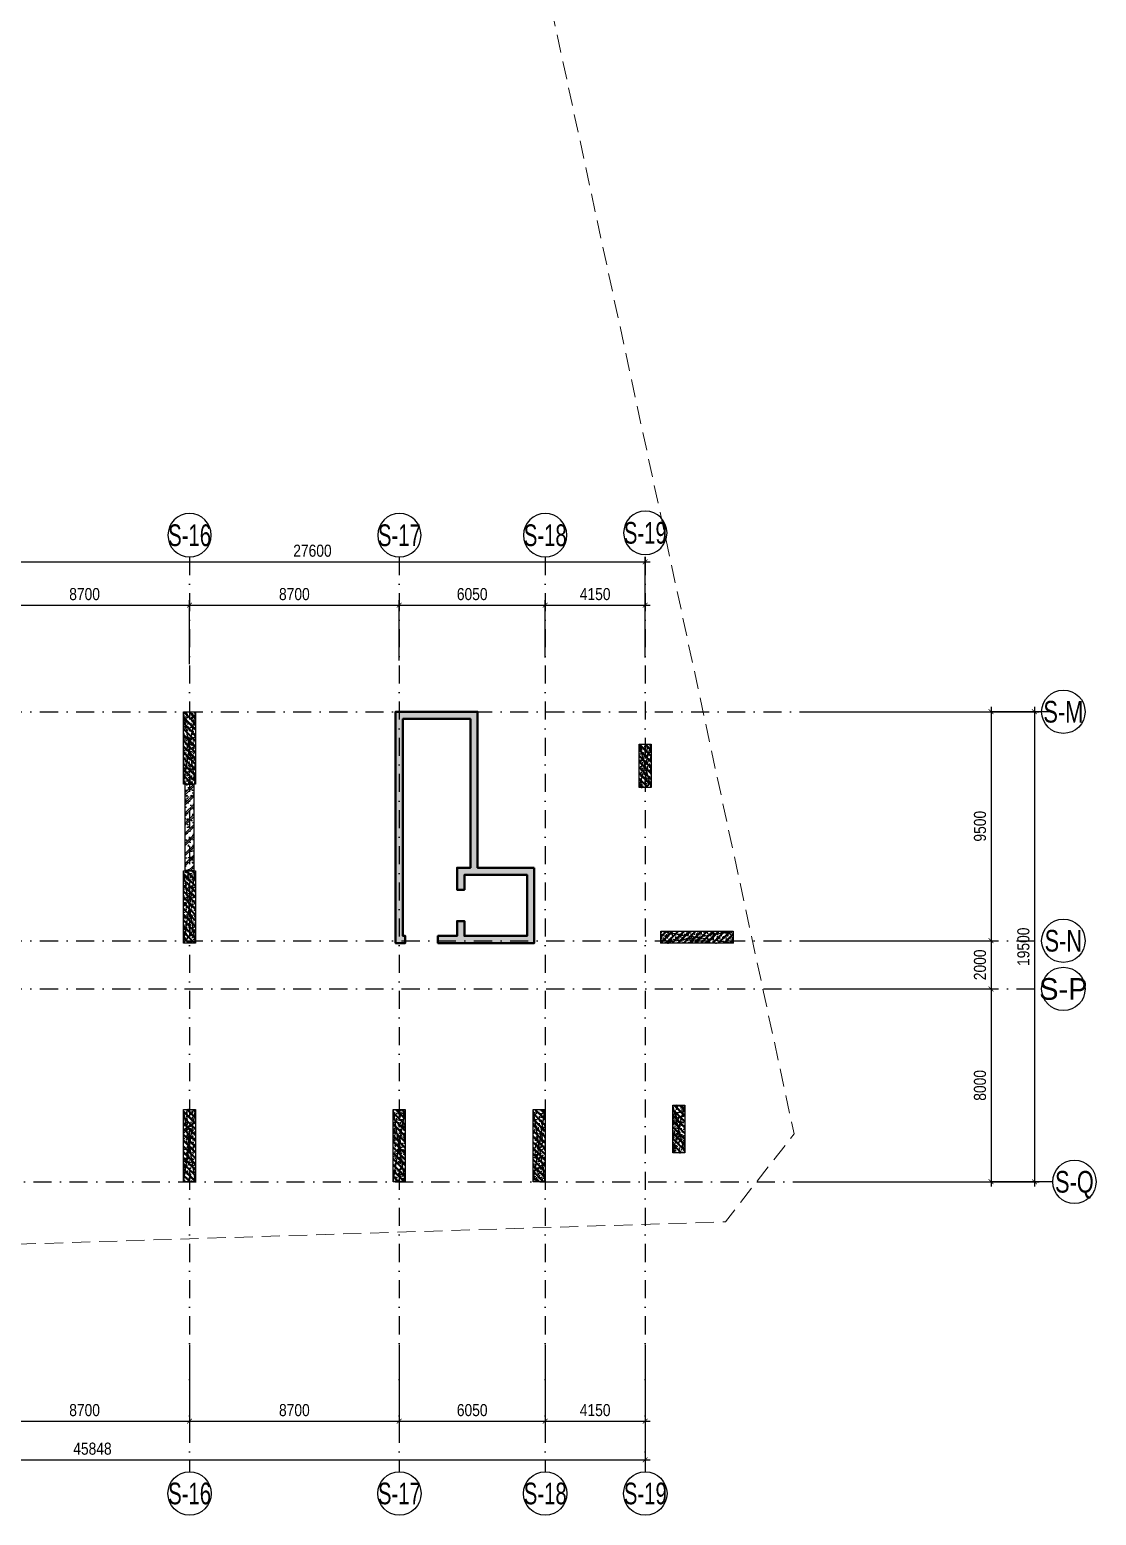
# Model space of a CAD drawing. Header units: millimetres. Extents: x -185400 to 961535, y -14070 to 330824.
# Drawn here: x -31849 to 12385, y -6264 to 55363 of the extents above; entities that cross this region are included whole.
import ezdxf
from ezdxf.enums import TextEntityAlignment as Align

# ---------------------------------------------------------------- set-up
doc = ezdxf.new("R2010")
doc.units = ezdxf.units.MM
doc.header["$LTSCALE"] = 300
doc.header["$MEASUREMENT"] = 0
doc.set_wipeout_variables(frame=1)
doc.linetypes.add('DASHDOT', pattern=[1, 0.5, -0.25, 0, -0.25])
doc.linetypes.add('HIDDEN', pattern=[0.375, 0.25, -0.125])
for name, color, linetype in [('AUDIT_I_220805193045-1', 50, 'Continuous'), ('AUDIT_I_220807103235-17', 50, 'Continuous'), ('KC2-COLUMN', 2, 'Continuous'), ('KC2-HATCH', 252, 'Continuous'), ('KT-Dim', 8, 'Continuous'), ('KT-Kich thuoc', 9, 'Continuous'), ('KT-Luoi truc South Tower', 8, 'DASHDOT'), ('ST_MBDV Cot vach 220805$0$AUDIT_I_220805193045-5', 6, 'Continuous'), ('ST_MBDV Cot vach 220805$0$IDEA - dim', 251, 'Continuous'), ('TNG', 50, 'Continuous')]:
    doc.layers.add(name, color=color, linetype=linetype)
doc.layers.add('KT-Chi gioi XD', color=7, linetype='HIDDEN', true_color=0x0066cc)
doc.layers.add('ST_MBDV Cot vach 220805$0$KT-Net cot vach', color=6, linetype='Continuous', lineweight=50)
doc.styles.add('Arial Narrow', font='ARIALN.TTF')
doc.styles.add('HBA-Text', font='GOTHIC.TTF')
doc.dimstyles.new('ccu12-200', dxfattribs={"dimscale": 200, "dimtxt": 2.5, "dimasz": 1, "dimexe": 1, "dimexo": 2, "dimgap": 1, "dimtad": 1, "dimdec": 0, "dimdsep": 46, "dimtxsty": 'Arial Narrow', "dimblk": 'ARCHTICK', "dimcen": -1, "dimdle": 1, "dimclrd": 256, "dimclre": 256, "dimclrt": 3, "dimadec": 0, "dimazin": 2, "dimtfac": 0.1, "dimtdec": 0, "dimtmove": 0, "dimatfit": 1, "dimldrblk": 'ARCHTICK', "dimfxl": 1, "dimtvp": 0.833333, "dimtolj": 1, "dimtzin": 12, "dimarcsym": 0})

# ---------------------------------------------------------------- blocks, each defined once
blk = doc.blocks.new('_ARCHTICK')
at = {"color": 0, "linetype": 'ByBlock', "const_width": 0.15}
blk.add_lwpolyline([(-0.5, -0.5), (0.5, 0.5)], dxfattribs=at)
blk = doc.blocks.new('*D67')
at = {"layer": 'Defpoints', "color": 0, "transparency": 16777216}
for p in [(-52171, 1204), (-6323, 1204), (-6323, -3959)]:
    blk.add_point(p, dxfattribs=at)
at = {"layer": 'KT-Kich thuoc', "lineweight": -2, "transparency": 16777216}
for p, q in [((-52171, 804), (-52171, -4159)), ((-6323, 804), (-6323, -4159)), ((-52371, -3959), (-6123, -3959))]:
    blk.add_line(p, q, dxfattribs=at)
at = {"layer": 'KT-Kich thuoc', "lineweight": -2, "transparency": 16777216, "xscale": 200, "yscale": 200, "zscale": 200, "rotation": 180}
blk.add_blockref('_ARCHTICK', (-52171, -3959), dxfattribs=at)
at = {"layer": 'KT-Kich thuoc', "lineweight": -2, "transparency": 16777216, "xscale": 200, "yscale": 200, "zscale": 200}
blk.add_blockref('_ARCHTICK', (-6323, -3959), dxfattribs=at)
at = {"layer": 'KT-Kich thuoc', "color": 3, "transparency": 16777216, "insert": (-29247, -3504), "char_height": 500, "attachment_point": 5, "style": 'Arial Narrow'}
blk.add_mtext('\\A1;45848', dxfattribs=at)
blk = doc.blocks.new('*D68')
at = {"layer": 'Defpoints', "color": 0, "transparency": 16777216}
for p in [(-265, 27070), (-265, 7570), (9819, 7570)]:
    blk.add_point(p, dxfattribs=at)
at = {"layer": 'KT-Kich thuoc', "lineweight": -2, "transparency": 16777216}
for p, q in [((9819, 27270), (9819, 7370)), ((135, 27070), (10019, 27070)), ((135, 7570), (10019, 7570))]:
    blk.add_line(p, q, dxfattribs=at)
at = {"layer": 'KT-Kich thuoc', "lineweight": -2, "transparency": 16777216, "xscale": 200, "yscale": 200, "zscale": 200}
for p, rotation in [((9819, 27070), 90), ((9819, 7570), 270)]:
    blk.add_blockref('_ARCHTICK', p, dxfattribs=dict(at, rotation=rotation))
at = {"layer": 'KT-Kich thuoc', "color": 3, "transparency": 16777216, "insert": (9363, 17320), "char_height": 500, "attachment_point": 5, "rotation": 90, "style": 'Arial Narrow'}
blk.add_mtext('\\A1;19500', dxfattribs=at)
blk = doc.blocks.new('*D46')
at = {"layer": 'Defpoints', "color": 0, "transparency": 16777216}
for p in [(-25223, 31492), (-33923, 28684, 0), (-25223, 28649, 0)]:
    blk.add_point(p, dxfattribs=at)
at = {"layer": 'KT-Kich thuoc', "lineweight": -2, "transparency": 16777216}
for p, q in [((-34123, 31492), (-25023, 31492)), ((-33923, 29084), (-33923, 31692)), ((-25223, 29049), (-25223, 31692))]:
    blk.add_line(p, q, dxfattribs=at)
at = {"layer": 'KT-Kich thuoc', "lineweight": -2, "transparency": 16777216, "xscale": 200, "yscale": 200, "zscale": 200, "rotation": 180}
blk.add_blockref('_ARCHTICK', (-33923, 31492), dxfattribs=at)
at = {"layer": 'KT-Kich thuoc', "lineweight": -2, "transparency": 16777216, "xscale": 200, "yscale": 200, "zscale": 200}
blk.add_blockref('_ARCHTICK', (-25223, 31492), dxfattribs=at)
at = {"layer": 'KT-Kich thuoc', "color": 3, "transparency": 16777216, "insert": (-29573, 31947), "char_height": 500, "attachment_point": 5, "style": 'Arial Narrow'}
blk.add_mtext('\\A1;8700', dxfattribs=at)
blk = doc.blocks.new('*D47')
at = {"layer": 'Defpoints', "color": 0, "transparency": 16777216}
for p in [(-16523, 31492), (-25223, 28649, 0), (-16523, 28791, 0)]:
    blk.add_point(p, dxfattribs=at)
at = {"layer": 'KT-Kich thuoc', "lineweight": -2, "transparency": 16777216}
for p, q in [((-25423, 31492), (-16323, 31492)), ((-25223, 29049), (-25223, 31692)), ((-16523, 29191), (-16523, 31692))]:
    blk.add_line(p, q, dxfattribs=at)
at = {"layer": 'KT-Kich thuoc', "lineweight": -2, "transparency": 16777216, "xscale": 200, "yscale": 200, "zscale": 200, "rotation": 180}
blk.add_blockref('_ARCHTICK', (-25223, 31492), dxfattribs=at)
at = {"layer": 'KT-Kich thuoc', "lineweight": -2, "transparency": 16777216, "xscale": 200, "yscale": 200, "zscale": 200}
blk.add_blockref('_ARCHTICK', (-16523, 31492), dxfattribs=at)
at = {"layer": 'KT-Kich thuoc', "color": 3, "transparency": 16777216, "insert": (-20873, 31947), "char_height": 500, "attachment_point": 5, "style": 'Arial Narrow'}
blk.add_mtext('\\A1;8700', dxfattribs=at)
blk = doc.blocks.new('*D48')
at = {"layer": 'Defpoints', "color": 0, "transparency": 16777216}
for p in [(-10473, 31492), (-16523, 28791), (-10473, 28921, 0)]:
    blk.add_point(p, dxfattribs=at)
at = {"layer": 'KT-Kich thuoc', "lineweight": -2, "transparency": 16777216}
for p, q in [((-16723, 31492), (-10273, 31492)), ((-16523, 29191), (-16523, 31692)), ((-10473, 29321), (-10473, 31692))]:
    blk.add_line(p, q, dxfattribs=at)
at = {"layer": 'KT-Kich thuoc', "lineweight": -2, "transparency": 16777216, "xscale": 200, "yscale": 200, "zscale": 200, "rotation": 180}
blk.add_blockref('_ARCHTICK', (-16523, 31492), dxfattribs=at)
at = {"layer": 'KT-Kich thuoc', "lineweight": -2, "transparency": 16777216, "xscale": 200, "yscale": 200, "zscale": 200}
blk.add_blockref('_ARCHTICK', (-10473, 31492), dxfattribs=at)
at = {"layer": 'KT-Kich thuoc', "color": 3, "transparency": 16777216, "insert": (-13498, 31947), "char_height": 500, "attachment_point": 5, "style": 'Arial Narrow'}
blk.add_mtext('\\A1;6050', dxfattribs=at)
blk = doc.blocks.new('*D49')
at = {"layer": 'Defpoints', "color": 0, "transparency": 16777216}
for p in [(-6323, 31492), (-6323, 29040), (-10473, 28921, 0)]:
    blk.add_point(p, dxfattribs=at)
at = {"layer": 'KT-Kich thuoc', "lineweight": -2, "transparency": 16777216}
for p, q in [((-10673, 31492), (-6123, 31492)), ((-10473, 29321), (-10473, 31692)), ((-6323, 29440), (-6323, 31692))]:
    blk.add_line(p, q, dxfattribs=at)
at = {"layer": 'KT-Kich thuoc', "lineweight": -2, "transparency": 16777216, "xscale": 200, "yscale": 200, "zscale": 200, "rotation": 180}
blk.add_blockref('_ARCHTICK', (-10473, 31492), dxfattribs=at)
at = {"layer": 'KT-Kich thuoc', "lineweight": -2, "transparency": 16777216, "xscale": 200, "yscale": 200, "zscale": 200}
blk.add_blockref('_ARCHTICK', (-6323, 31492), dxfattribs=at)
at = {"layer": 'KT-Kich thuoc', "color": 3, "transparency": 16777216, "insert": (-8398, 31947), "char_height": 500, "attachment_point": 5, "style": 'Arial Narrow'}
blk.add_mtext('\\A1;4150', dxfattribs=at)
blk = doc.blocks.new('*D50')
at = {"layer": 'Defpoints', "color": 0, "transparency": 16777216}
for p in [(-6323, 33292), (-33923, 28921), (-6323, 28921)]:
    blk.add_point(p, dxfattribs=at)
at = {"layer": 'KT-Kich thuoc', "lineweight": -2, "transparency": 16777216}
for p, q in [((-34123, 33292), (-6123, 33292)), ((-33923, 29321), (-33923, 33492)), ((-6323, 29321), (-6323, 33492))]:
    blk.add_line(p, q, dxfattribs=at)
at = {"layer": 'KT-Kich thuoc', "lineweight": -2, "transparency": 16777216, "xscale": 200, "yscale": 200, "zscale": 200, "rotation": 180}
blk.add_blockref('_ARCHTICK', (-33923, 33292), dxfattribs=at)
at = {"layer": 'KT-Kich thuoc', "lineweight": -2, "transparency": 16777216, "xscale": 200, "yscale": 200, "zscale": 200}
blk.add_blockref('_ARCHTICK', (-6323, 33292), dxfattribs=at)
at = {"layer": 'KT-Kich thuoc', "color": 3, "transparency": 16777216, "insert": (-20123, 33747), "char_height": 500, "attachment_point": 5, "style": 'Arial Narrow'}
blk.add_mtext('\\A1;27600', dxfattribs=at)
blk = doc.blocks.new('*D53')
at = {"layer": 'Defpoints', "color": 0, "transparency": 16777216}
for p in [(-33923, 1204), (-25223, 1204), (-25223, -2359)]:
    blk.add_point(p, dxfattribs=at)
at = {"layer": 'KT-Kich thuoc', "lineweight": -2, "transparency": 16777216}
for p, q in [((-33923, 804), (-33923, -2559)), ((-25223, 804), (-25223, -2559)), ((-34123, -2359), (-25023, -2359))]:
    blk.add_line(p, q, dxfattribs=at)
at = {"layer": 'KT-Kich thuoc', "lineweight": -2, "transparency": 16777216, "xscale": 200, "yscale": 200, "zscale": 200, "rotation": 180}
blk.add_blockref('_ARCHTICK', (-33923, -2359), dxfattribs=at)
at = {"layer": 'KT-Kich thuoc', "lineweight": -2, "transparency": 16777216, "xscale": 200, "yscale": 200, "zscale": 200}
blk.add_blockref('_ARCHTICK', (-25223, -2359), dxfattribs=at)
at = {"layer": 'KT-Kich thuoc', "color": 3, "transparency": 16777216, "insert": (-29573, -1904), "char_height": 500, "attachment_point": 5, "style": 'Arial Narrow'}
blk.add_mtext('\\A1;8700', dxfattribs=at)
blk = doc.blocks.new('*D54')
at = {"layer": 'Defpoints', "color": 0, "transparency": 16777216}
for p in [(-25223, 1204), (-16523, 1204), (-16523, -2359)]:
    blk.add_point(p, dxfattribs=at)
at = {"layer": 'KT-Kich thuoc', "lineweight": -2, "transparency": 16777216}
for p, q in [((-25223, 804), (-25223, -2559)), ((-16523, 804), (-16523, -2559)), ((-25423, -2359), (-16323, -2359))]:
    blk.add_line(p, q, dxfattribs=at)
at = {"layer": 'KT-Kich thuoc', "lineweight": -2, "transparency": 16777216, "xscale": 200, "yscale": 200, "zscale": 200, "rotation": 180}
blk.add_blockref('_ARCHTICK', (-25223, -2359), dxfattribs=at)
at = {"layer": 'KT-Kich thuoc', "lineweight": -2, "transparency": 16777216, "xscale": 200, "yscale": 200, "zscale": 200}
blk.add_blockref('_ARCHTICK', (-16523, -2359), dxfattribs=at)
at = {"layer": 'KT-Kich thuoc', "color": 3, "transparency": 16777216, "insert": (-20873, -1904), "char_height": 500, "attachment_point": 5, "style": 'Arial Narrow'}
blk.add_mtext('\\A1;8700', dxfattribs=at)
blk = doc.blocks.new('*D55')
at = {"layer": 'Defpoints', "color": 0, "transparency": 16777216}
for p in [(-16523, 1204), (-10473, 1204), (-10473, -2359)]:
    blk.add_point(p, dxfattribs=at)
at = {"layer": 'KT-Kich thuoc', "lineweight": -2, "transparency": 16777216}
for p, q in [((-16523, 804), (-16523, -2559)), ((-10473, 804), (-10473, -2559)), ((-16723, -2359), (-10273, -2359))]:
    blk.add_line(p, q, dxfattribs=at)
at = {"layer": 'KT-Kich thuoc', "lineweight": -2, "transparency": 16777216, "xscale": 200, "yscale": 200, "zscale": 200, "rotation": 180}
blk.add_blockref('_ARCHTICK', (-16523, -2359), dxfattribs=at)
at = {"layer": 'KT-Kich thuoc', "lineweight": -2, "transparency": 16777216, "xscale": 200, "yscale": 200, "zscale": 200}
blk.add_blockref('_ARCHTICK', (-10473, -2359), dxfattribs=at)
at = {"layer": 'KT-Kich thuoc', "color": 3, "transparency": 16777216, "insert": (-13498, -1904), "char_height": 500, "attachment_point": 5, "style": 'Arial Narrow'}
blk.add_mtext('\\A1;6050', dxfattribs=at)
blk = doc.blocks.new('*D56')
at = {"layer": 'Defpoints', "color": 0, "transparency": 16777216}
for p in [(-10473, 1204), (-6323, 1204), (-6323, -2359)]:
    blk.add_point(p, dxfattribs=at)
at = {"layer": 'KT-Kich thuoc', "lineweight": -2, "transparency": 16777216}
for p, q in [((-10473, 804), (-10473, -2559)), ((-6323, 804), (-6323, -2559)), ((-10673, -2359), (-6123, -2359))]:
    blk.add_line(p, q, dxfattribs=at)
at = {"layer": 'KT-Kich thuoc', "lineweight": -2, "transparency": 16777216, "xscale": 200, "yscale": 200, "zscale": 200, "rotation": 180}
blk.add_blockref('_ARCHTICK', (-10473, -2359), dxfattribs=at)
at = {"layer": 'KT-Kich thuoc', "lineweight": -2, "transparency": 16777216, "xscale": 200, "yscale": 200, "zscale": 200}
blk.add_blockref('_ARCHTICK', (-6323, -2359), dxfattribs=at)
at = {"layer": 'KT-Kich thuoc', "color": 3, "transparency": 16777216, "insert": (-8398, -1904), "char_height": 500, "attachment_point": 5, "style": 'Arial Narrow'}
blk.add_mtext('\\A1;4150', dxfattribs=at)
blk = doc.blocks.new('*D59')
at = {"layer": 'Defpoints', "color": 0, "transparency": 16777216}
for p in [(-265, 15570), (-265, 7570), (8019, 7570)]:
    blk.add_point(p, dxfattribs=at)
at = {"layer": 'KT-Kich thuoc', "lineweight": -2, "transparency": 16777216}
for p, q in [((135, 15570), (8219, 15570)), ((8019, 15770), (8019, 7370)), ((135, 7570), (8219, 7570))]:
    blk.add_line(p, q, dxfattribs=at)
at = {"layer": 'KT-Kich thuoc', "lineweight": -2, "transparency": 16777216, "xscale": 200, "yscale": 200, "zscale": 200}
for p, rotation in [((8019, 15570), 90), ((8019, 7570), 270)]:
    blk.add_blockref('_ARCHTICK', p, dxfattribs=dict(at, rotation=rotation))
at = {"layer": 'KT-Kich thuoc', "color": 3, "transparency": 16777216, "insert": (7563, 11570), "char_height": 500, "attachment_point": 5, "rotation": 90, "style": 'Arial Narrow'}
blk.add_mtext('\\A1;8000', dxfattribs=at)
blk = doc.blocks.new('GRID-SYM-flat-83')
at = {"layer": 'AUDIT_I_220805193045-1'}
blk.add_ellipse((0, 0, 0), major_axis=(-900, 5), ratio=1, dxfattribs=at)
at = {"layer": 'AUDIT_I_220805193045-1', "style": 'HBA-Text'}
blk.add_attdef('GRID', text='', height=900, rotation=359.63025, dxfattribs=at).set_placement((0, 0, 0), align=Align.MIDDLE_CENTER)
blk = doc.blocks.new('GRID-SYM-flat-84')
at = {"layer": 'AUDIT_I_220805193045-1'}
blk.add_ellipse((0, 0, 0), major_axis=(-900, 5), ratio=1, dxfattribs=at)
at = {"layer": 'AUDIT_I_220805193045-1', "style": 'HBA-Text'}
blk.add_attdef('GRID', text='', height=900, rotation=359.63025, dxfattribs=at).set_placement((0, 0, 0), align=Align.MIDDLE_CENTER)
blk = doc.blocks.new('GRID-SYM-flat-85')
at = {"layer": 'AUDIT_I_220805193045-1'}
blk.add_ellipse((0, 0, 0), major_axis=(-900, 5), ratio=1, dxfattribs=at)
at = {"layer": 'AUDIT_I_220805193045-1', "style": 'HBA-Text'}
blk.add_attdef('GRID', text='', height=900, rotation=359.63025, dxfattribs=at).set_placement((0, 0, 0), align=Align.MIDDLE_CENTER)
blk = doc.blocks.new('GRID-SYM-flat-86')
at = {"layer": 'AUDIT_I_220805193045-1'}
blk.add_ellipse((0, 0, 0), major_axis=(-900, 5), ratio=1, dxfattribs=at)
at = {"layer": 'AUDIT_I_220805193045-1', "style": 'HBA-Text'}
blk.add_attdef('GRID', text='', height=900, rotation=359.63025, dxfattribs=at).set_placement((0, 0, 0), align=Align.MIDDLE_CENTER)
blk = doc.blocks.new('GRID-SYM-flat-73')
at = {"layer": 'AUDIT_I_220805193045-1'}
blk.add_circle((0, 0, 0), 900, dxfattribs=at)
at = {"layer": 'AUDIT_I_220805193045-1', "style": 'HBA-Text'}
blk.add_attdef('GRID', text='', height=900, rotation=359.63025, dxfattribs=at).set_placement((0, 0, 0), align=Align.MIDDLE_CENTER)
blk = doc.blocks.new('*D57')
at = {"layer": 'Defpoints', "color": 0, "transparency": 16777216}
for p in [(-265, 27070), (-265, 17570), (8019, 17570)]:
    blk.add_point(p, dxfattribs=at)
at = {"layer": 'KT-Kich thuoc', "lineweight": -2, "transparency": 16777216}
for p, q in [((8019, 27270), (8019, 17370)), ((135, 27070), (8219, 27070)), ((135, 17570), (8219, 17570))]:
    blk.add_line(p, q, dxfattribs=at)
at = {"layer": 'KT-Kich thuoc', "lineweight": -2, "transparency": 16777216, "xscale": 200, "yscale": 200, "zscale": 200}
for p, rotation in [((8019, 27070), 90), ((8019, 17570), 270)]:
    blk.add_blockref('_ARCHTICK', p, dxfattribs=dict(at, rotation=rotation))
at = {"layer": 'KT-Kich thuoc', "color": 3, "transparency": 16777216, "insert": (7563, 22320), "char_height": 500, "attachment_point": 5, "rotation": 90, "style": 'Arial Narrow'}
blk.add_mtext('\\A1;9500', dxfattribs=at)
blk = doc.blocks.new('*D58')
at = {"layer": 'Defpoints', "color": 0, "transparency": 16777216}
for p in [(-265, 17570), (-265, 15570), (8019, 15570)]:
    blk.add_point(p, dxfattribs=at)
at = {"layer": 'KT-Kich thuoc', "lineweight": -2, "transparency": 16777216}
for p, q in [((135, 17570), (8219, 17570)), ((8019, 17770), (8019, 15370)), ((135, 15570), (8219, 15570))]:
    blk.add_line(p, q, dxfattribs=at)
at = {"layer": 'KT-Kich thuoc', "lineweight": -2, "transparency": 16777216, "xscale": 200, "yscale": 200, "zscale": 200}
for p, rotation in [((8019, 17570), 90), ((8019, 15570), 270)]:
    blk.add_blockref('_ARCHTICK', p, dxfattribs=dict(at, rotation=rotation))
at = {"layer": 'KT-Kich thuoc', "color": 3, "transparency": 16777216, "insert": (7563, 16570), "char_height": 500, "attachment_point": 5, "rotation": 90, "style": 'Arial Narrow'}
blk.add_mtext('\\A1;2000', dxfattribs=at)
blk = doc.blocks.new('*U77')
h = blk.add_hatch()
h.set_pattern_fill('VATLIEU04', color=250, scale=40, style=0, pattern_type=2)
h.set_pattern_definition([(50, (-450, 3050), (286.904, -25.101), [30, -330]), (355, (-450, 3050), (-55.5, 300.877), [24, -264]), (100.451, (-426.1, 3047.9), (231.404, 275.776), [25.496, -280.457]), (46.184, (-450, 3130), (426.896, -66.208), [45, -495]), (96.636, (-414.43, 3124.5), (373.865, 389.647), [38.244, -420.685]), (351.184, (-450, 3130), (373.865, 389.65), [36, -396]), (21, (-410, 3110), (238.763, -161.048), [30, -330]), (326, (-410, 3110), (97.326, 290.06), [24, -264]), (71.451, (-390.1, 3096.58), (336.09, 129.012), [25.496, -280.457]), (37.5, (-450, 3050), (4.864, 133.1575), [0, -260.8, 0, -268, 0, -265]), (7.5, (-450, 3050), (105.228, 157.7647), [0, -152.8, 0, -254.8, 0, -101]), (327.5, (-539.2, 3050), (213.529, -9.022), [0, -100, 0, -312, 0, -414]), (317.5, (-579.2, 3050), (233.274, 40.042), [0, -130, 0, -207.2, 0, -294]), (45, (-450, 3050), (-120.208, 120.208), []), (45, (-450, 3099), (-120.208, 120.208), [])])
h.paths.add_polyline_path([(-475, -475), (25, -475), (25, 2525), (-475, 2525)])
at = {"color": 6, "ltscale": 0.25}
blk.add_lwpolyline([(-475, -475), (25, -475), (25, 2525), (-475, 2525)], close=True, dxfattribs=at)
at = {"layer": 'Defpoints', "linetype": 'ByBlock', "ltscale": 30}
for p, q in [((25, -475), (-475, 2525)), ((-475, -475), (25, 2525))]:
    blk.add_line(p, q, dxfattribs=at)
blk = doc.blocks.new('*U86')
h = blk.add_hatch()
h.set_pattern_fill('VATLIEU04', color=250, scale=40, style=0, pattern_type=2)
h.set_pattern_definition([(50, (-450, 1850), (286.904, -25.1), [30, -330]), (355, (-450, 1850), (-55.5, 300.877), [24, -264]), (100.451, (-426.1, 1847.9), (231.404, 275.776), [25.496, -280.457]), (46.184, (-450, 1930), (426.896, -66.21), [45, -495]), (96.636, (-414.43, 1924.5), (373.865, 389.65), [38.244, -420.685]), (351.184, (-450, 1930), (373.865, 389.65), [36, -396]), (21, (-410, 1910), (238.763, -161.048), [30, -330]), (326, (-410, 1910), (97.326, 290.06), [24, -264]), (71.451, (-390.1, 1896.58), (336.09, 129.012), [25.496, -280.457]), (37.5, (-450, 1850), (4.864, 133.1575), [0, -260.8, 0, -268, 0, -265]), (7.5, (-450, 1850), (105.228, 157.765), [0, -152.8, 0, -254.8, 0, -101]), (327.5, (-539.2, 1850), (213.529, -9.022), [0, -100, 0, -312, 0, -414]), (317.5, (-579.2, 1850), (233.274, 40.042), [0, -130, 0, -207.2, 0, -294]), (45, (-450, 1850), (-120.208, 120.208), []), (45, (-450, 1899), (-120.208, 120.208), [])])
h.paths.add_polyline_path([(-475, -475), (25, -475), (25, 1325), (-475, 1325)])
at = {"color": 6, "ltscale": 0.25}
blk.add_lwpolyline([(-475, -475), (25, -475), (25, 1325), (-475, 1325)], close=True, dxfattribs=at)
at = {"layer": 'Defpoints', "linetype": 'ByBlock', "ltscale": 30}
for p, q in [((25, -475), (-475, 1325)), ((-475, -475), (25, 1325))]:
    blk.add_line(p, q, dxfattribs=at)
blk = doc.blocks.new('*U79')
h = blk.add_hatch()
h.set_pattern_fill('VATLIEU04', color=250, scale=40, style=0, pattern_type=2)
h.set_pattern_definition([(50, (-450, 2030), (286.904, -25.1), [30, -330]), (355, (-450, 2030), (-55.5, 300.877), [24, -264]), (100.451, (-426.1, 2027.9), (231.404, 275.776), [25.496, -280.457]), (46.184, (-450, 2110), (426.896, -66.208), [45, -495]), (96.636, (-414.43, 2104.5), (373.865, 389.65), [38.244, -420.685]), (351.184, (-450, 2110), (373.865, 389.65), [36, -396]), (21, (-410, 2090), (238.763, -161.048), [30, -330]), (326, (-410, 2090), (97.326, 290.06), [24, -264]), (71.451, (-390.1, 2076.58), (336.09, 129.012), [25.496, -280.457]), (37.5, (-450, 2030), (4.864, 133.1575), [0, -260.8, 0, -268, 0, -265]), (7.5, (-450, 2030), (105.228, 157.765), [0, -152.8, 0, -254.8, 0, -101]), (327.5, (-539.2, 2030), (213.529, -9.022), [0, -100, 0, -312, 0, -414]), (317.5, (-579.2, 2030), (233.274, 40.042), [0, -130, 0, -207.2, 0, -294]), (45, (-450, 2030), (-120.208, 120.208), []), (45, (-450, 2079), (-120.208, 120.208), [])])
h.paths.add_polyline_path([(-475, -475), (25, -475), (25, 1505), (-475, 1505)])
at = {"color": 6, "ltscale": 0.25}
blk.add_lwpolyline([(-475, -475), (25, -475), (25, 1505), (-475, 1505)], close=True, dxfattribs=at)
at = {"layer": 'Defpoints', "linetype": 'ByBlock', "ltscale": 30}
for p, q in [((25, -475), (-475, 1505)), ((-475, -475), (25, 1505))]:
    blk.add_line(p, q, dxfattribs=at)
blk = doc.blocks.new('A$C4CF74F6B')
at = {"layer": 'KC2-HATCH'}
h = blk.add_hatch(dxfattribs=at)
h.set_pattern_fill('BT-01', color=256, scale=70, pattern_type=2)
h.set_pattern_definition([(50, (-135879.34, 184515.92), (502.0821, -43.9265), [52.5, -577.5]), (355, (-135879.34, 184515.9), (-97.1259, 526.5345), [42, -462]), (100.4514, (-135837.5, 184512.26), (404.9566, 482.6077), [44.6181, -490.7995]), (46.1842, (-135879.34, 184655.9), (747.0687, -115.8633), [78.75, -866.25]), (96.6356, (-135817.1, 184646.3), (654.264, 681.8825), [66.9272, -736.199]), (351.1842, (-135879.3, 184655.9), (654.2634, 681.883), [63, -693]), (21, (-135809.34, 184620.92), (417.8349, -281.8332), [52.5, -577.5]), (326, (-135809.34, 184620.9), (170.3207, 507.605), [42, -462]), (71.4514, (-135774.5, 184597.44), (588.1558, 225.7713), [44.6181, -490.7995]), (37.5, (-135879.34, 184515.92), (8.5119, 233.0257), [0, -456.4, 0, -469, 0, -463.75]), (7.5, (-135879.34, 184515.92), (184.14868, 276.0882), [0, -267.4, 0, -445.9, 0, -176.75]), (327.5, (-136035.44, 184515.92), (373.6757, -15.78841), [0, -175, 0, -546, 0, -724.5]), (317.5, (-136105.44, 184515.92), (408.2303, 70.0735), [0, -227.5, 0, -362.6, 0, -514.5]), (45, (-135879.34, 184515.92), (-210.36427, 210.36427), []), (45, (-135879.34, 184601.67), (-210.36427, 210.36427), [])])
h.paths.add_polyline_path([(-19075, 16500), (-18725, 16500), (-18725, 12900), (-19075, 12900)])
at = {"layer": 'KC2-COLUMN', "elevation": 0}
blk.add_lwpolyline([(-19075, 16500), (-18725, 16500), (-18725, 12900), (-19075, 12900)], close=True, dxfattribs=at)
blk = doc.blocks.new('Asix South Tower')
at = {"layer": 'KT-Kich thuoc'}
for p, q in [((10576.4, 27070.4), (8018.8, 27070.4)), ((10576.4, 7570.4), (8018.8, 7570.4))]:
    blk.add_line(p, q, dxfattribs=at)
at = {"layer": 'KT-Luoi truc South Tower', "ltscale": 5}
for p, q in [((-25223, 33491.9), (-25223, -4459.1)), ((-16523, 33491.9), (-16523, -4459.1)), ((-10473, 33491.9), (-10473, -4459.1)), ((-6323, 33491.9), (-6323, -4459.1)), ((-49426.2, 27070.4), (10118.8, 27070.4)), ((-49426.2, 17570.4), (10118.8, 17570.4)), ((-49426.2, 15570.4), (10118.8, 15570.4)), ((-52698.1, 7570.4), (10118.8, 7570.4))]:
    blk.add_line(p, q, dxfattribs=at)
at = {"layer": 'KT-Dim'}
ref = blk.add_blockref('GRID-SYM-flat-73', (-25217.9, 34391.9, 0), dxfattribs=dict(at, xscale=-1, rotation=179.6748020054017))
ref.add_attrib('GRID', 'S-16', dxfattribs={"layer": 'AUDIT_I_220807103235-17', "height": 900, "style": 'HBA-Text', "width": 0.7}).set_placement((-25217.9, 34391.9, 0), align=Align.MIDDLE_CENTER)
ref = blk.add_blockref('GRID-SYM-flat-73', (-16517.9, 34391.9, 0), dxfattribs=dict(at, xscale=-1, rotation=179.6748020054017))
ref.add_attrib('GRID', 'S-17', dxfattribs={"layer": 'AUDIT_I_220807103235-17', "height": 900, "style": 'HBA-Text', "width": 0.7}).set_placement((-16517.9, 34391.9, 0), align=Align.MIDDLE_CENTER)
ref = blk.add_blockref('GRID-SYM-flat-73', (-10467.9, 34391.9, 0), dxfattribs=dict(at, xscale=-1, rotation=179.6748020054017))
ref.add_attrib('GRID', 'S-18', dxfattribs={"layer": 'AUDIT_I_220807103235-17', "height": 900, "style": 'HBA-Text', "width": 0.7}).set_placement((-10467.9, 34391.9, 0), align=Align.MIDDLE_CENTER)
ref = blk.add_blockref('GRID-SYM-flat-73', (-6317.9, 34491.9, 0), dxfattribs=dict(at, xscale=-1, rotation=179.6748020054017))
ref.add_attrib('GRID', 'S-19', dxfattribs={"layer": 'AUDIT_I_220807103235-17', "height": 900, "style": 'HBA-Text', "width": 0.7}).set_placement((-6317.9, 34491.9, 0), align=Align.MIDDLE_CENTER)
ref = blk.add_blockref('GRID-SYM-flat-83', (11018.8, 27070, 0), dxfattribs=dict(at, rotation=0.325197994598278))
ref.add_attrib('GRID', 'S-M', dxfattribs={"layer": 'AUDIT_I_220807103235-17', "height": 900, "style": 'HBA-Text', "width": 0.75}).set_placement((11018.8, 27070, 0), align=Align.MIDDLE_CENTER)
ref = blk.add_blockref('GRID-SYM-flat-84', (11018.8, 17570.1, 0), dxfattribs=dict(at, rotation=0.325197994598278))
ref.add_attrib('GRID', 'S-N', dxfattribs={"layer": 'AUDIT_I_220807103235-17', "height": 900, "style": 'HBA-Text', "width": 0.75}).set_placement((11018.8, 17570.1, 0), align=Align.MIDDLE_CENTER)
ref = blk.add_blockref('GRID-SYM-flat-85', (11018.8, 15570.1, 0), dxfattribs=dict(at, rotation=0.325197994598278))
ref.add_attrib('GRID', 'S-P', dxfattribs={"layer": 'AUDIT_I_220807103235-17', "height": 900, "rotation": 359.955449, "style": 'HBA-Text'}).set_placement((11018.8, 15570.1, 0), align=Align.MIDDLE_CENTER)
ref = blk.add_blockref('GRID-SYM-flat-86', (11476.4, 7570.1, 0), dxfattribs=dict(at, rotation=0.325197994598278))
ref.add_attrib('GRID', 'S-Q', dxfattribs={"layer": 'AUDIT_I_220807103235-17', "height": 900, "style": 'HBA-Text', "width": 0.75}).set_placement((11476.4, 7570.1, 0), align=Align.MIDDLE_CENTER)
ref = blk.add_blockref('GRID-SYM-flat-73', (-25217.9, -5359.1, 0), dxfattribs=dict(at, rotation=0.325197994598278))
ref.add_attrib('GRID', 'S-16', dxfattribs={"layer": 'AUDIT_I_220807103235-17', "height": 900, "style": 'HBA-Text', "width": 0.7}).set_placement((-25217.9, -5359.1, 0), align=Align.MIDDLE_CENTER)
ref = blk.add_blockref('GRID-SYM-flat-73', (-16517.9, -5359.1, 0), dxfattribs=dict(at, rotation=0.325197994598278))
ref.add_attrib('GRID', 'S-17', dxfattribs={"layer": 'AUDIT_I_220807103235-17', "height": 900, "style": 'HBA-Text', "width": 0.7}).set_placement((-16517.9, -5359.1, 0), align=Align.MIDDLE_CENTER)
ref = blk.add_blockref('GRID-SYM-flat-73', (-10467.9, -5359.1, 0), dxfattribs=dict(at, rotation=0.325197994598278))
ref.add_attrib('GRID', 'S-18', dxfattribs={"layer": 'AUDIT_I_220807103235-17', "height": 900, "style": 'HBA-Text', "width": 0.7}).set_placement((-10467.9, -5359.1, 0), align=Align.MIDDLE_CENTER)
ref = blk.add_blockref('GRID-SYM-flat-73', (-6317.9, -5359.1, 0), dxfattribs=dict(at, rotation=0.325197994598278))
ref.add_attrib('GRID', 'S-19', dxfattribs={"layer": 'AUDIT_I_220807103235-17', "height": 900, "style": 'HBA-Text', "width": 0.7}).set_placement((-6317.9, -5359.1, 0), align=Align.MIDDLE_CENTER)
at = {"layer": 'KT-Kich thuoc'}
for base, p1, p2, picture, middle in [((-6323, 33291.9), (-33923, 28921.3), (-6323, 28921.3), '*D50', (-20123, 33747.2)), ((-25223, 31491.9), (-33923, 28684.3, 0), (-25223, 28648.7, 0), '*D46', (-29573, 31947.2)), ((-16523, 31491.9), (-25223, 28648.7, 0), (-16523, 28791, 0), '*D47', (-20873, 31947.2)), ((-10473, 31491.9), (-16523, 28791), (-10473, 28921.3, 0), '*D48', (-13498, 31947.2)), ((-6323, 31491.9), (-10473, 28921.3, 0), (-6323, 29040.1), '*D49', (-8398, 31947.2)), ((-6323, -3959.1), (-52170.8, 1204.1), (-6323, 1204.1), '*D67', (-29246.9, -3503.8)), ((-25223, -2359.1), (-33923, 1204.1), (-25223, 1204.1), '*D53', (-29573, -1903.8)), ((-16523, -2359.1), (-25223, 1204.1), (-16523, 1204.1), '*D54', (-20873, -1903.8)), ((-10473, -2359.1), (-16523, 1204.1), (-10473, 1204.1), '*D55', (-13498, -1903.8)), ((-6323, -2359.1), (-10473, 1204.1), (-6323, 1204.1), '*D56', (-8398, -1903.8))]:
    dim = blk.add_linear_dim(base=base, p1=p1, p2=p2, dimstyle='ccu12-200', dxfattribs=at)
    dim.commit()
    dim.dimension.update_dxf_attribs({"geometry": picture, "text_midpoint": middle})
for base, p1, p2, picture, middle in [((9818.8, 7570.4), (-265.4, 27070.4), (-265.4, 7570.4), '*D68', (9363.5, 17320.4)), ((8018.8, 17570.4), (-265.4, 27070.4), (-265.4, 17570.4), '*D57', (7563.5, 22320.4)), ((8018.8, 15570.4), (-265.4, 17570.4), (-265.4, 15570.4), '*D58', (7563.5, 16570.4)), ((8018.8, 7570.4), (-265.4, 15570.4), (-265.4, 7570.4), '*D59', (7563.5, 11570.4))]:
    dim = blk.add_linear_dim(base=base, p1=p1, p2=p2, angle=90, dimstyle='ccu12-200', dxfattribs=at)
    dim.commit()
    dim.dimension.update_dxf_attribs({"geometry": picture, "text_midpoint": middle})

msp = doc.modelspace()

# ---------------------------------------------------------------- hatches: boundary and pattern name
at = {"layer": 'ST_MBDV Cot vach 220805$0$KT-Net cot vach'}
h = msp.add_hatch(dxfattribs=at)
h.set_pattern_fill('1BETONG2-BOP', color=250, scale=30, style=0, pattern_type=2)
h.set_pattern_definition([(50, (72916.81, 13061.34), (215.17805, -18.82564), [22.5, -247.5]), (355, (72916.81, 13061.34), (-41.6254, 225.65764), [18, -198]), (100.4514, (72934.74, 13059.78), (173.5528, 206.83186), [19.12206, -210.34263]), (46.1842, (72916.8, 13121.34), (320.1723, -49.6557), [33.75, -371.25]), (96.6356, (72943.5, 13117.2), (280.3988, 292.2354), [28.6831, -315.5139]), (351.1842, (72916.8, 13121.34), (280.3986, 292.2356), [27, -297]), (21, (72946.81, 13106.34), (179.0721, -120.78567), [22.5, -247.5]), (226, (72946.81, 13106.34), (201.56464, -109.66194), [18, -198]), (71.4514, (72961.74, 13096.28), (252.0668, 96.75915), [19.12206, -210.34263]), (67.5, (72916.81, 13061.344), (-46.774855, 88.31234), [0, -195.6, 0, -201, 0, -198.75]), (4.5, (72916.81, 13061.34), (85.00528, 114.03096), [0, -114.6, 0, -191.1, 0, -75.75]), (327.5, (72849.91, 13061.344), (160.14673, -6.76646), [0, -75, 0, -234, 0, -310.5]), (317.5, (72819.91, 13061.34), (174.95585, 30.0315), [0, -97.5, 0, -155.4, 0, -220.5]), (315, (72916.81, 13061.34), (90.15611, 90.15611), []), (315, (72916.81, 13098.1), (90.15611, 90.15611), [])])
h.paths.add_polyline_path([(-10923, 20600.4), (-10923, 17470.4), (-14923, 17470.4), (-14923, 17770.4), (-14123, 17770.4), (-14123, 18385.4), (-13823, 18385.4), (-13823, 17770.4), (-11223, 17770.4), (-11223, 20300.4), (-13823, 20300.4), (-13823, 19685.4), (-14123, 19685.4), (-14123, 20600.4), (-13573, 20600.4), (-13573, 26770.4), (-16373, 26770.4), (-16373, 17770.4), (-16273, 17770.4), (-16273, 17470.4), (-16673, 17470.4), (-16673, 27070.4), (-13273, 27070.4), (-13273, 20600.4)])

# ---------------------------------------------------------------- linework, layer by layer
at = {"layer": 'ST_MBDV Cot vach 220805$0$IDEA - dim', "elevation": 0}
msp.add_lwpolyline([(-5173.1, 10750.6), (-4673.1, 10750.6), (-4673.1, 8770.6), (-5173.1, 8770.6)], close=True, dxfattribs=at)
at = {"layer": 'ST_MBDV Cot vach 220805$0$KT-Net cot vach'}
for p, q in [((-14123, 18385.4), (-14123, 17770.4)), ((-13823, 18385.4), (-13823, 17770.4)), ((-16273, 17470.4), (-16273, 17770.4)), ((-14923, 17770.4), (-14123, 17770.4)), ((-14923, 17470.4), (-14923, 17770.4)), ((-14923, 17470.4), (-10923, 17470.4))]:
    msp.add_line(p, q, dxfattribs=at)
at = {"layer": 'ST_MBDV Cot vach 220805$0$KT-Net cot vach', "elevation": 0}
msp.add_lwpolyline([(-10923, 20600.4), (-10923, 17470.4), (-14923, 17470.4), (-14923, 17770.4), (-14123, 17770.4), (-14123, 18385.4), (-13823, 18385.4), (-13823, 17770.4), (-11223, 17770.4), (-11223, 20300.4), (-13823, 20300.4), (-13823, 19685.4), (-14123, 19685.4), (-14123, 20600.4), (-13573, 20600.4), (-13573, 26770.4), (-16373, 26770.4), (-16373, 17770.4), (-16273, 17770.4), (-16273, 17470.4), (-16673, 17470.4), (-16673, 27070.4), (-13273, 27070.4), (-13273, 20600.4), (-10923, 20600.4)], dxfattribs=at)
at = {"layer": 'TNG', "elevation": 0}
msp.add_lwpolyline([(-16373, 20470.4), (-16373, 20470.4), (-16373, 25170.4)], dxfattribs=at)

# ---------------------------------------------------------------- block references
at = {"layer": 'ST_MBDV Cot vach 220805$0$AUDIT_I_220805193045-5', "linetype": 'ByBlock', "xscale": -1}
msp.add_blockref('*U86', (-6548.1, 24395.6, 0), dxfattribs=at)
for name, p, rotation in [('*U77', (-5198.1, 17945.6, 0), 270), ('*U77', (-25448.1, 8045.6, 0), 359.9999999999985), ('*U77', (-16748.1, 8045.6, 0), 359.9999999999985), ('*U77', (-10948.1, 8045.6, 0), 359.9999999999985), ('*U79', (-5148.1, 9245.6, 0), 359.9999999999985)]:
    msp.add_blockref(name, p, dxfattribs=dict(at, rotation=rotation))

# ---------------------------------------------------------------- wipeouts: each hides what was drawn before it
msp.add_wipeout([(-25398, 24070.6), (-25048, 24070.6), (-25048, 20470.6), (-25398, 20470.4)]).translate(0, 0, 0).dxf.layer = 'KT-Kich thuoc'

# ---------------------------------------------------------------- next in the draw order: linework, layer by layer
at = {"layer": 'KT-Chi gioi XD', "lineweight": 13, "ltscale": 10, "elevation": 0, "flags": 128}
msp.add_lwpolyline([(-29078.1, 143772.1), (-33774.2, 161645), (-36124.3, 162456.9), (-45058.2, 155685.5), (-68562, 137753.5), (-92229.5, 120645.5, 0.684877), (-61797, 6849.6), (-41426.4, 4693.7), (-2997.3, 5908.3), (-146.9, 9554.9)], format="xyb", close=True, dxfattribs=at)

# ---------------------------------------------------------------- next in the draw order: block references
at = {"layer": 'KT-Kich thuoc'}
for name, p in [('A$C4CF74F6B', (-6323.1, 7570.6, 0)), ('Asix South Tower', (0, 0))]:
    msp.add_blockref(name, p, dxfattribs=at)
at = {"layer": 'ST_MBDV Cot vach 220805$0$AUDIT_I_220805193045-5', "linetype": 'ByBlock', "xscale": -1, "rotation": 359.9999999999985}
for p in [(-25448.1, 24545.6, 0), (-25448.1, 17945.6, 0)]:
    msp.add_blockref('*U77', p, dxfattribs=at)

doc.saveas('drawing.dxf')
